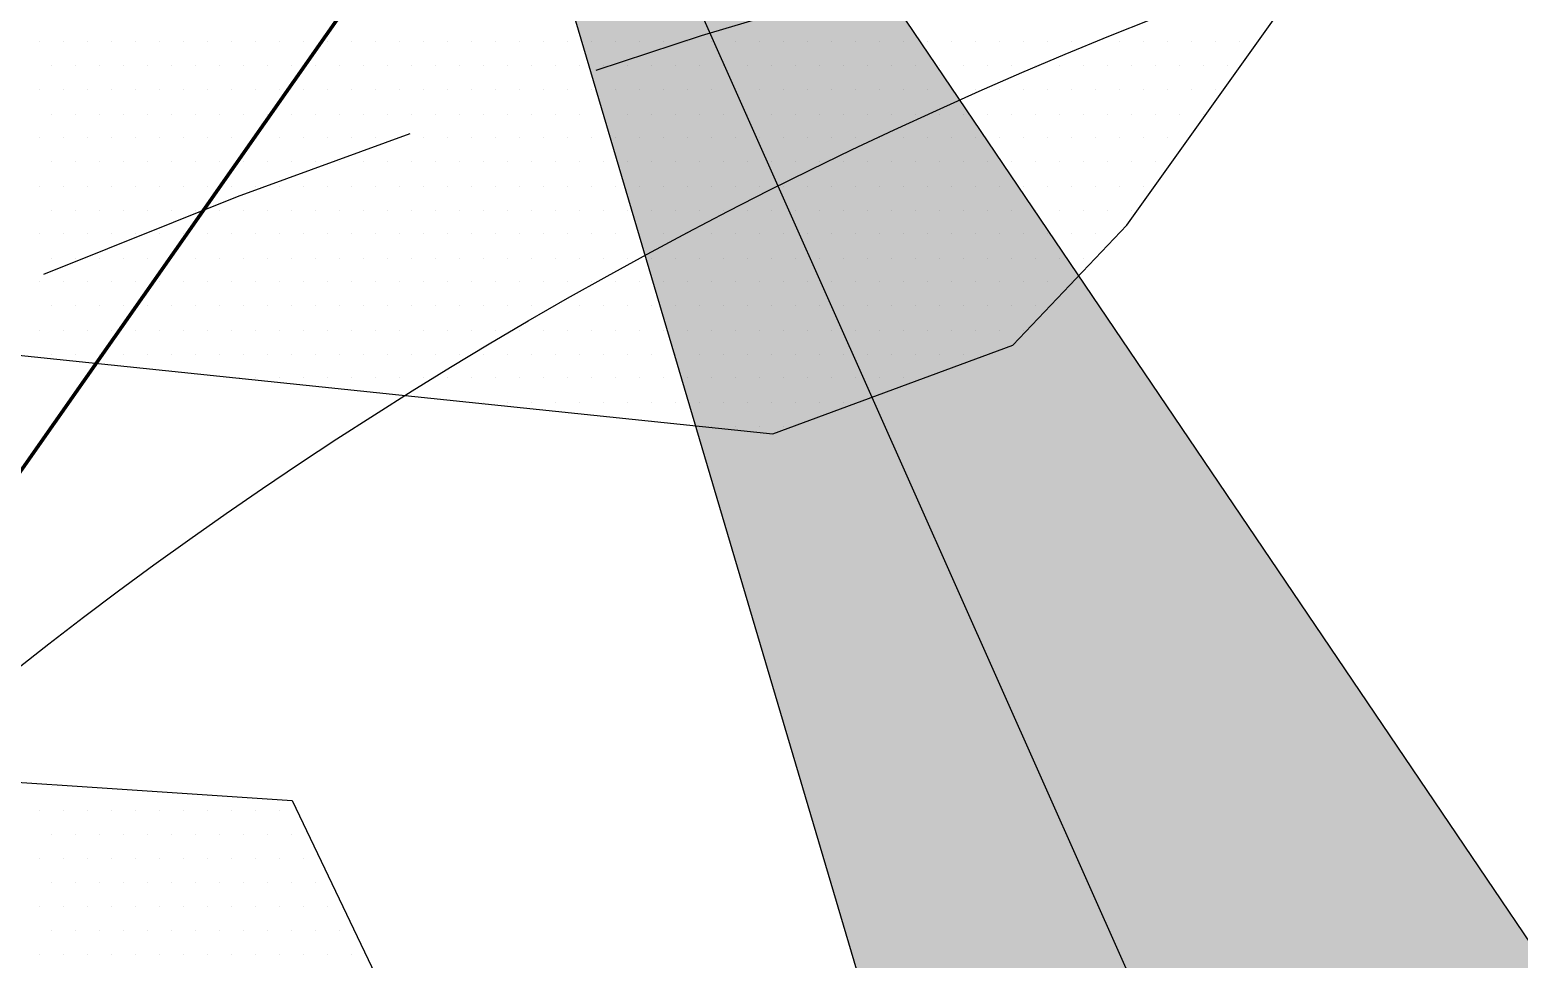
# Paper-space layout 'Layout1' of a CAD drawing. Extents: x -43 to 2298, y -18 to 768.
# Drawn here: x 1417.91 to 1423.6, y 79.3 to 82.85 of the extents above; entities that cross this region are included whole.
import ezdxf

# ---------------------------------------------------------------- set-up
doc = ezdxf.new("R2010")
doc.units = 0
doc.header["$LTSCALE"] = 2
doc.linetypes.add('CACHEX2', pattern=[0.75, 0.5, -0.25])
doc.layers.add('CARTOUCHE', color=7, linetype='Continuous')
doc.layers.add('LOGO', color=7, linetype='Continuous')

# ---------------------------------------------------------------- blocks, each defined once
blk = doc.blocks.new('A$C715108E3')
at = {"layer": 'LOGO', "color": 131}
for p, q in [((-14.7903, -2.231), (-14.7903, -2.231)), ((-14.6988, -2.231), (-14.6988, -2.231)), ((-14.6068, -2.231), (-14.6068, -2.231)), ((-14.5152, -2.231), (-14.5152, -2.231)), ((-14.4237, -2.231), (-14.4237, -2.231)), ((-14.3319, -2.231), (-14.3319, -2.231)), ((-14.24, -2.231), (-14.24, -2.231)), ((-14.148, -2.231), (-14.148, -2.231)), ((-14.0567, -2.231), (-14.0567, -2.231)), ((-13.9647, -2.231), (-13.9647, -2.231)), ((-13.8727, -2.231), (-13.8727, -2.231)), ((-13.7814, -2.231), (-13.7814, -2.231)), ((-13.6894, -2.231), (-13.6894, -2.231)), ((-13.5976, -2.231), (-13.5976, -2.231)), ((-13.5061, -2.231), (-13.5061, -2.231)), ((-13.4143, -2.231), (-13.4143, -2.231)), ((-13.3225, -2.231), (-13.3225, -2.231)), ((-13.231, -2.231), (-13.231, -2.231)), ((-13.1392, -2.231), (-13.1392, -2.231)), ((-13.0473, -2.231), (-13.0473, -2.231)), ((-12.9559, -2.231), (-12.9559, -2.231)), ((-12.864, -2.231), (-12.864, -2.231)), ((-12.7722, -2.231), (-12.7722, -2.231)), ((-12.6804, -2.231), (-12.6804, -2.231)), ((-12.5889, -2.231), (-12.5889, -2.231)), ((-12.4971, -2.231), (-12.4971, -2.231)), ((-12.4051, -2.231), (-12.4051, -2.231)), ((-12.3138, -2.231), (-12.3138, -2.231)), ((-12.2218, -2.231), (-12.2218, -2.231)), ((-12.1298, -2.231), (-12.1298, -2.231)), ((-12.0385, -2.231), (-12.0385, -2.231)), ((-11.9465, -2.231), (-11.9465, -2.231)), ((-11.8548, -2.231), (-11.8548, -2.231)), ((-11.7628, -2.231), (-11.7628, -2.231)), ((-11.6713, -2.231), (-11.6713, -2.231)), ((-11.5795, -2.231), (-11.5795, -2.231)), ((-11.4877, -2.231), (-11.4877, -2.231)), ((-11.3962, -2.231), (-11.3962, -2.231)), ((-11.3044, -2.231), (-11.3044, -2.231)), ((-11.2126, -2.231), (-11.2126, -2.231)), ((-11.1211, -2.231), (-11.1211, -2.231)), ((-11.0293, -2.231), (-11.0293, -2.231)), ((-10.9374, -2.231), (-10.9374, -2.231)), ((-10.846, -2.231), (-10.846, -2.231)), ((-10.7541, -2.231), (-10.7541, -2.231)), ((-10.6621, -2.231), (-10.6621, -2.231)), ((-10.5705, -2.231), (-10.5705, -2.231)), ((-10.479, -2.231), (-10.479, -2.231)), ((-10.3868, -2.231), (-10.3868, -2.231)), ((-10.2952, -2.231), (-10.2952, -2.231)), ((-10.2035, -2.231), (-10.2035, -2.231)), ((-14.7445, -2.3232), (-14.7445, -2.3232)), ((-14.6527, -2.3232), (-14.6527, -2.3232)), ((-14.5613, -2.3232), (-14.5613, -2.3232)), ((-14.4694, -2.3232), (-14.4694, -2.3232)), ((-14.3776, -2.3232), (-14.3776, -2.3232)), ((-14.2859, -2.3232), (-14.2859, -2.3232)), ((-14.1943, -2.3232), (-14.1943, -2.3232)), ((-14.1023, -2.3232), (-14.1023, -2.3232)), ((-14.0103, -2.3232), (-14.0103, -2.3232)), ((-13.919, -2.3232), (-13.919, -2.3232)), ((-13.827, -2.3232), (-13.827, -2.3232)), ((-13.7351, -2.3232), (-13.7351, -2.3232)), ((-13.6439, -2.3232), (-13.6439, -2.3232)), ((-13.5518, -2.3232), (-13.5518, -2.3232)), ((-13.46, -2.3232), (-13.46, -2.3232)), ((-13.3686, -2.3232), (-13.3686, -2.3232)), ((-13.2767, -2.3232), (-13.2767, -2.3232)), ((-13.1849, -2.3232), (-13.1849, -2.3232)), ((-13.0934, -2.3232), (-13.0934, -2.3232)), ((-13.0016, -2.3232), (-13.0016, -2.3232)), ((-12.9098, -2.3232), (-12.9098, -2.3232)), ((-12.8179, -2.3232), (-12.8179, -2.3232)), ((-12.7265, -2.3232), (-12.7265, -2.3232)), ((-12.6346, -2.3232), (-12.6346, -2.3232)), ((-12.5426, -2.3232), (-12.5426, -2.3232)), ((-12.4514, -2.3232), (-12.4514, -2.3232)), ((-12.3593, -2.3232), (-12.3593, -2.3232)), ((-12.2673, -2.3232), (-12.2673, -2.3232)), ((-12.176, -2.3232), (-12.176, -2.3232)), ((-12.0842, -2.3232), (-12.0842, -2.3232)), ((-11.9926, -2.3232), (-11.9926, -2.3232)), ((-11.9009, -2.3232), (-11.9009, -2.3232)), ((-11.8089, -2.3232), (-11.8089, -2.3232)), ((-11.7173, -2.3232), (-11.7173, -2.3232)), ((-11.6252, -2.3232), (-11.6252, -2.3232)), ((-11.534, -2.3232), (-11.534, -2.3232)), ((-11.442, -2.3232), (-11.442, -2.3232)), ((-11.3501, -2.3232), (-11.3501, -2.3232)), ((-11.2587, -2.3232), (-11.2587, -2.3232)), ((-11.1668, -2.3232), (-11.1668, -2.3232)), ((-11.075, -2.3232), (-11.075, -2.3232)), ((-10.9835, -2.3232), (-10.9835, -2.3232)), ((-10.8917, -2.3232), (-10.8917, -2.3232)), ((-10.7997, -2.3232), (-10.7997, -2.3232)), ((-10.7084, -2.3232), (-10.7084, -2.3232)), ((-10.6164, -2.3232), (-10.6164, -2.3232)), ((-10.5244, -2.3232), (-10.5244, -2.3232)), ((-10.4327, -2.3232), (-10.4327, -2.3232)), ((-10.3413, -2.3232), (-10.3413, -2.3232)), ((-10.2496, -2.3232), (-10.2496, -2.3232)), ((-14.7903, -2.4146), (-14.7903, -2.4146)), ((-14.6988, -2.4146), (-14.6988, -2.4146)), ((-14.6068, -2.4146), (-14.6068, -2.4146)), ((-14.5152, -2.4146), (-14.5152, -2.4146)), ((-14.4237, -2.4146), (-14.4237, -2.4146)), ((-14.3319, -2.4146), (-14.3319, -2.4146)), ((-14.24, -2.4146), (-14.24, -2.4146)), ((-14.148, -2.4146), (-14.148, -2.4146)), ((-14.0567, -2.4146), (-14.0567, -2.4146)), ((-13.9647, -2.4146), (-13.9647, -2.4146)), ((-13.8727, -2.4146), (-13.8727, -2.4146)), ((-13.7814, -2.4146), (-13.7814, -2.4146)), ((-13.6894, -2.4146), (-13.6894, -2.4146)), ((-13.5976, -2.4146), (-13.5976, -2.4146)), ((-13.5061, -2.4146), (-13.5061, -2.4146)), ((-13.4143, -2.4146), (-13.4143, -2.4146)), ((-13.3225, -2.4146), (-13.3225, -2.4146)), ((-13.231, -2.4146), (-13.231, -2.4146)), ((-13.1392, -2.4146), (-13.1392, -2.4146)), ((-13.0473, -2.4146), (-13.0473, -2.4146)), ((-12.9559, -2.4146), (-12.9559, -2.4146)), ((-12.864, -2.4146), (-12.864, -2.4146)), ((-12.7722, -2.4146), (-12.7722, -2.4146)), ((-12.6804, -2.4146), (-12.6804, -2.4146)), ((-12.5889, -2.4146), (-12.5889, -2.4146)), ((-12.4971, -2.4146), (-12.4971, -2.4146)), ((-12.4051, -2.4146), (-12.4051, -2.4146)), ((-12.3138, -2.4146), (-12.3138, -2.4146)), ((-12.2218, -2.4146), (-12.2218, -2.4146)), ((-12.1298, -2.4146), (-12.1298, -2.4146)), ((-12.0385, -2.4146), (-12.0385, -2.4146)), ((-11.9465, -2.4146), (-11.9465, -2.4146)), ((-11.8548, -2.4146), (-11.8548, -2.4146)), ((-11.7628, -2.4146), (-11.7628, -2.4146)), ((-11.6713, -2.4146), (-11.6713, -2.4146)), ((-11.5795, -2.4146), (-11.5795, -2.4146)), ((-11.4877, -2.4146), (-11.4877, -2.4146)), ((-11.3962, -2.4146), (-11.3962, -2.4146)), ((-11.3044, -2.4146), (-11.3044, -2.4146)), ((-11.2126, -2.4146), (-11.2126, -2.4146)), ((-11.1211, -2.4146), (-11.1211, -2.4146)), ((-11.0293, -2.4146), (-11.0293, -2.4146)), ((-10.9374, -2.4146), (-10.9374, -2.4146)), ((-10.846, -2.4146), (-10.846, -2.4146)), ((-10.7541, -2.4146), (-10.7541, -2.4146)), ((-10.6621, -2.4146), (-10.6621, -2.4146)), ((-10.5705, -2.4146), (-10.5705, -2.4146)), ((-10.479, -2.4146), (-10.479, -2.4146)), ((-10.3868, -2.4146), (-10.3868, -2.4146)), ((-10.2952, -2.4146), (-10.2952, -2.4146)), ((-14.7445, -2.507), (-14.7445, -2.507)), ((-14.6527, -2.507), (-14.6527, -2.507)), ((-14.5613, -2.507), (-14.5613, -2.507)), ((-14.4694, -2.507), (-14.4694, -2.507)), ((-14.3776, -2.507), (-14.3776, -2.507)), ((-14.2859, -2.507), (-14.2859, -2.507)), ((-14.1943, -2.507), (-14.1943, -2.507)), ((-14.1023, -2.507), (-14.1023, -2.507)), ((-14.0103, -2.507), (-14.0103, -2.507)), ((-13.919, -2.507), (-13.919, -2.507)), ((-13.827, -2.507), (-13.827, -2.507)), ((-13.7351, -2.507), (-13.7351, -2.507)), ((-13.6439, -2.507), (-13.6439, -2.507)), ((-13.5518, -2.507), (-13.5518, -2.507)), ((-13.46, -2.507), (-13.46, -2.507)), ((-13.3686, -2.507), (-13.3686, -2.507)), ((-13.2767, -2.507), (-13.2767, -2.507)), ((-13.1849, -2.507), (-13.1849, -2.507)), ((-13.0934, -2.507), (-13.0934, -2.507)), ((-13.0016, -2.507), (-13.0016, -2.507)), ((-12.9098, -2.507), (-12.9098, -2.507)), ((-12.8179, -2.507), (-12.8179, -2.507)), ((-12.7265, -2.507), (-12.7265, -2.507)), ((-12.6346, -2.507), (-12.6346, -2.507)), ((-12.5426, -2.507), (-12.5426, -2.507)), ((-12.4514, -2.507), (-12.4514, -2.507)), ((-12.3593, -2.507), (-12.3593, -2.507)), ((-12.2673, -2.507), (-12.2673, -2.507)), ((-12.176, -2.507), (-12.176, -2.507)), ((-12.0842, -2.507), (-12.0842, -2.507)), ((-11.9926, -2.507), (-11.9926, -2.507)), ((-11.9009, -2.507), (-11.9009, -2.507)), ((-11.8089, -2.507), (-11.8089, -2.507)), ((-11.7173, -2.507), (-11.7173, -2.507)), ((-11.6252, -2.507), (-11.6252, -2.507)), ((-11.534, -2.507), (-11.534, -2.507)), ((-11.442, -2.507), (-11.442, -2.507)), ((-11.3501, -2.507), (-11.3501, -2.507)), ((-11.2587, -2.507), (-11.2587, -2.507)), ((-11.1668, -2.507), (-11.1668, -2.507)), ((-11.075, -2.507), (-11.075, -2.507)), ((-10.9835, -2.507), (-10.9835, -2.507)), ((-10.8917, -2.507), (-10.8917, -2.507)), ((-10.7997, -2.507), (-10.7997, -2.507)), ((-10.7084, -2.507), (-10.7084, -2.507)), ((-10.6164, -2.507), (-10.6164, -2.507)), ((-10.5244, -2.507), (-10.5244, -2.507)), ((-10.4327, -2.507), (-10.4327, -2.507)), ((-10.3413, -2.507), (-10.3413, -2.507)), ((-14.7903, -2.5983), (-14.7903, -2.5983)), ((-14.6988, -2.5983), (-14.6988, -2.5983)), ((-14.6068, -2.5983), (-14.6068, -2.5983)), ((-14.5152, -2.5983), (-14.5152, -2.5983)), ((-14.4237, -2.5983), (-14.4237, -2.5983)), ((-14.3319, -2.5983), (-14.3319, -2.5983)), ((-14.24, -2.5983), (-14.24, -2.5983)), ((-14.148, -2.5983), (-14.148, -2.5983)), ((-14.0567, -2.5983), (-14.0567, -2.5983)), ((-13.9647, -2.5983), (-13.9647, -2.5983)), ((-13.8727, -2.5983), (-13.8727, -2.5983)), ((-13.7814, -2.5983), (-13.7814, -2.5983)), ((-13.6894, -2.5983), (-13.6894, -2.5983)), ((-13.5976, -2.5983), (-13.5976, -2.5983)), ((-13.5061, -2.5983), (-13.5061, -2.5983)), ((-13.4143, -2.5983), (-13.4143, -2.5983)), ((-13.3225, -2.5983), (-13.3225, -2.5983)), ((-13.231, -2.5983), (-13.231, -2.5983)), ((-13.1392, -2.5983), (-13.1392, -2.5983)), ((-13.0473, -2.5983), (-13.0473, -2.5983)), ((-12.9559, -2.5983), (-12.9559, -2.5983)), ((-12.864, -2.5983), (-12.864, -2.5983)), ((-12.7722, -2.5983), (-12.7722, -2.5983)), ((-12.6804, -2.5983), (-12.6804, -2.5983)), ((-12.5889, -2.5983), (-12.5889, -2.5983)), ((-12.4971, -2.5983), (-12.4971, -2.5983)), ((-12.4051, -2.5983), (-12.4051, -2.5983)), ((-12.3138, -2.5983), (-12.3138, -2.5983)), ((-12.2218, -2.5983), (-12.2218, -2.5983)), ((-12.1298, -2.5983), (-12.1298, -2.5983)), ((-12.0385, -2.5983), (-12.0385, -2.5983)), ((-11.9465, -2.5983), (-11.9465, -2.5983)), ((-11.8548, -2.5983), (-11.8548, -2.5983)), ((-11.7628, -2.5983), (-11.7628, -2.5983)), ((-11.6713, -2.5983), (-11.6713, -2.5983)), ((-11.5795, -2.5983), (-11.5795, -2.5983)), ((-11.4877, -2.5983), (-11.4877, -2.5983)), ((-11.3962, -2.5983), (-11.3962, -2.5983)), ((-11.3044, -2.5983), (-11.3044, -2.5983)), ((-11.2126, -2.5983), (-11.2126, -2.5983)), ((-11.1211, -2.5983), (-11.1211, -2.5983)), ((-11.0293, -2.5983), (-11.0293, -2.5983)), ((-10.9374, -2.5983), (-10.9374, -2.5983)), ((-10.846, -2.5983), (-10.846, -2.5983)), ((-10.7541, -2.5983), (-10.7541, -2.5983)), ((-10.6621, -2.5983), (-10.6621, -2.5983)), ((-10.5705, -2.5983), (-10.5705, -2.5983)), ((-10.479, -2.5983), (-10.479, -2.5983)), ((-14.7445, -2.6898), (-14.7445, -2.6898)), ((-14.6527, -2.6898), (-14.6527, -2.6898)), ((-14.5613, -2.6898), (-14.5613, -2.6898)), ((-14.4694, -2.6898), (-14.4694, -2.6898)), ((-14.3776, -2.6898), (-14.3776, -2.6898)), ((-14.2859, -2.6898), (-14.2859, -2.6898)), ((-14.1943, -2.6898), (-14.1943, -2.6898)), ((-14.1023, -2.6898), (-14.1023, -2.6898)), ((-14.0103, -2.6898), (-14.0103, -2.6898)), ((-13.919, -2.6898), (-13.919, -2.6898)), ((-13.827, -2.6898), (-13.827, -2.6898)), ((-13.7351, -2.6898), (-13.7351, -2.6898)), ((-13.6439, -2.6898), (-13.6439, -2.6898)), ((-13.5518, -2.6898), (-13.5518, -2.6898)), ((-13.46, -2.6898), (-13.46, -2.6898)), ((-13.3686, -2.6898), (-13.3686, -2.6898)), ((-13.2767, -2.6898), (-13.2767, -2.6898)), ((-13.1849, -2.6898), (-13.1849, -2.6898)), ((-13.0934, -2.6898), (-13.0934, -2.6898)), ((-13.0016, -2.6898), (-13.0016, -2.6898)), ((-12.9098, -2.6898), (-12.9098, -2.6898)), ((-12.8179, -2.6898), (-12.8179, -2.6898)), ((-12.7265, -2.6898), (-12.7265, -2.6898)), ((-12.6346, -2.6898), (-12.6346, -2.6898)), ((-12.5426, -2.6898), (-12.5426, -2.6898)), ((-12.4514, -2.6898), (-12.4514, -2.6898)), ((-12.3593, -2.6898), (-12.3593, -2.6898)), ((-12.2673, -2.6898), (-12.2673, -2.6898)), ((-12.176, -2.6898), (-12.176, -2.6898)), ((-12.0842, -2.6898), (-12.0842, -2.6898)), ((-11.9926, -2.6898), (-11.9926, -2.6898)), ((-11.9009, -2.6898), (-11.9009, -2.6898)), ((-11.8089, -2.6898), (-11.8089, -2.6898)), ((-11.7173, -2.6898), (-11.7173, -2.6898)), ((-11.6252, -2.6898), (-11.6252, -2.6898)), ((-11.534, -2.6898), (-11.534, -2.6898)), ((-11.442, -2.6898), (-11.442, -2.6898)), ((-11.3501, -2.6898), (-11.3501, -2.6898)), ((-11.2587, -2.6898), (-11.2587, -2.6898)), ((-11.1668, -2.6898), (-11.1668, -2.6898)), ((-11.075, -2.6898), (-11.075, -2.6898)), ((-10.9835, -2.6898), (-10.9835, -2.6898)), ((-10.8917, -2.6898), (-10.8917, -2.6898)), ((-10.7997, -2.6898), (-10.7997, -2.6898)), ((-10.7084, -2.6898), (-10.7084, -2.6898)), ((-10.6164, -2.6898), (-10.6164, -2.6898)), ((-10.5244, -2.6898), (-10.5244, -2.6898)), ((-14.7903, -2.782), (-14.7903, -2.782)), ((-14.6988, -2.782), (-14.6988, -2.782)), ((-14.6068, -2.782), (-14.6068, -2.782)), ((-14.5152, -2.782), (-14.5152, -2.782)), ((-14.4237, -2.782), (-14.4237, -2.782)), ((-14.3319, -2.782), (-14.3319, -2.782)), ((-14.24, -2.782), (-14.24, -2.782)), ((-14.148, -2.782), (-14.148, -2.782)), ((-14.0567, -2.782), (-14.0567, -2.782)), ((-13.9647, -2.782), (-13.9647, -2.782)), ((-13.8727, -2.782), (-13.8727, -2.782)), ((-13.7814, -2.782), (-13.7814, -2.782)), ((-13.6894, -2.782), (-13.6894, -2.782)), ((-13.5976, -2.782), (-13.5976, -2.782)), ((-13.5061, -2.782), (-13.5061, -2.782)), ((-13.4143, -2.782), (-13.4143, -2.782)), ((-13.3225, -2.782), (-13.3225, -2.782)), ((-13.231, -2.782), (-13.231, -2.782)), ((-13.1392, -2.782), (-13.1392, -2.782)), ((-13.0473, -2.782), (-13.0473, -2.782)), ((-12.9559, -2.782), (-12.9559, -2.782)), ((-12.864, -2.782), (-12.864, -2.782)), ((-12.7722, -2.782), (-12.7722, -2.782)), ((-12.6804, -2.782), (-12.6804, -2.782)), ((-12.5889, -2.782), (-12.5889, -2.782)), ((-12.4971, -2.782), (-12.4971, -2.782)), ((-12.4051, -2.782), (-12.4051, -2.782)), ((-12.3138, -2.782), (-12.3138, -2.782)), ((-12.2218, -2.782), (-12.2218, -2.782)), ((-12.1298, -2.782), (-12.1298, -2.782)), ((-12.0385, -2.782), (-12.0385, -2.782)), ((-11.9465, -2.782), (-11.9465, -2.782)), ((-11.8548, -2.782), (-11.8548, -2.782)), ((-11.7628, -2.782), (-11.7628, -2.782)), ((-11.6713, -2.782), (-11.6713, -2.782)), ((-11.5795, -2.782), (-11.5795, -2.782)), ((-11.4877, -2.782), (-11.4877, -2.782)), ((-11.3962, -2.782), (-11.3962, -2.782)), ((-11.3044, -2.782), (-11.3044, -2.782)), ((-11.2126, -2.782), (-11.2126, -2.782)), ((-11.1211, -2.782), (-11.1211, -2.782)), ((-11.0293, -2.782), (-11.0293, -2.782)), ((-10.9374, -2.782), (-10.9374, -2.782)), ((-10.846, -2.782), (-10.846, -2.782)), ((-10.7541, -2.782), (-10.7541, -2.782)), ((-10.6621, -2.782), (-10.6621, -2.782)), ((-10.5705, -2.782), (-10.5705, -2.782)), ((-14.7445, -2.8736), (-14.7445, -2.8736)), ((-14.6527, -2.8736), (-14.6527, -2.8736)), ((-14.5613, -2.8736), (-14.5613, -2.8736)), ((-14.4694, -2.8736), (-14.4694, -2.8736)), ((-14.3776, -2.8736), (-14.3776, -2.8736)), ((-14.2859, -2.8736), (-14.2859, -2.8736)), ((-14.1943, -2.8736), (-14.1943, -2.8736)), ((-14.1023, -2.8736), (-14.1023, -2.8736)), ((-14.0103, -2.8736), (-14.0103, -2.8736)), ((-13.919, -2.8736), (-13.919, -2.8736)), ((-13.827, -2.8736), (-13.827, -2.8736)), ((-13.7351, -2.8736), (-13.7351, -2.8736)), ((-13.6439, -2.8736), (-13.6439, -2.8736)), ((-13.5518, -2.8736), (-13.5518, -2.8736)), ((-13.46, -2.8736), (-13.46, -2.8736)), ((-13.3686, -2.8736), (-13.3686, -2.8736)), ((-13.2767, -2.8736), (-13.2767, -2.8736)), ((-13.1849, -2.8736), (-13.1849, -2.8736)), ((-13.0934, -2.8736), (-13.0934, -2.8736)), ((-13.0016, -2.8736), (-13.0016, -2.8736)), ((-12.9098, -2.8736), (-12.9098, -2.8736)), ((-12.8179, -2.8736), (-12.8179, -2.8736)), ((-12.7265, -2.8736), (-12.7265, -2.8736)), ((-12.6346, -2.8736), (-12.6346, -2.8736)), ((-12.5426, -2.8736), (-12.5426, -2.8736)), ((-12.4514, -2.8736), (-12.4514, -2.8736)), ((-12.3593, -2.8736), (-12.3593, -2.8736)), ((-12.2673, -2.8736), (-12.2673, -2.8736)), ((-12.176, -2.8736), (-12.176, -2.8736)), ((-12.0842, -2.8736), (-12.0842, -2.8736)), ((-11.9926, -2.8736), (-11.9926, -2.8736)), ((-11.9009, -2.8736), (-11.9009, -2.8736)), ((-11.8089, -2.8736), (-11.8089, -2.8736)), ((-11.7173, -2.8736), (-11.7173, -2.8736)), ((-11.6252, -2.8736), (-11.6252, -2.8736)), ((-11.534, -2.8736), (-11.534, -2.8736)), ((-11.442, -2.8736), (-11.442, -2.8736)), ((-11.3501, -2.8736), (-11.3501, -2.8736)), ((-11.2587, -2.8736), (-11.2587, -2.8736)), ((-11.1668, -2.8736), (-11.1668, -2.8736)), ((-11.075, -2.8736), (-11.075, -2.8736)), ((-10.9835, -2.8736), (-10.9835, -2.8736)), ((-10.8917, -2.8736), (-10.8917, -2.8736)), ((-10.7997, -2.8736), (-10.7997, -2.8736)), ((-10.7084, -2.8736), (-10.7084, -2.8736)), ((-10.6164, -2.8736), (-10.6164, -2.8736)), ((-14.7903, -2.9649), (-14.7903, -2.9649)), ((-14.6988, -2.9649), (-14.6988, -2.9649)), ((-14.6068, -2.9649), (-14.6068, -2.9649)), ((-14.5152, -2.9649), (-14.5152, -2.9649)), ((-14.4237, -2.9649), (-14.4237, -2.9649)), ((-14.3319, -2.9649), (-14.3319, -2.9649)), ((-14.24, -2.9649), (-14.24, -2.9649)), ((-14.148, -2.9649), (-14.148, -2.9649)), ((-14.0567, -2.9649), (-14.0567, -2.9649)), ((-13.9647, -2.9649), (-13.9647, -2.9649)), ((-13.8727, -2.9649), (-13.8727, -2.9649)), ((-13.7814, -2.9649), (-13.7814, -2.9649)), ((-13.6894, -2.9649), (-13.6894, -2.9649)), ((-13.5976, -2.9649), (-13.5976, -2.9649)), ((-13.5061, -2.9649), (-13.5061, -2.9649)), ((-13.4143, -2.9649), (-13.4143, -2.9649)), ((-13.3225, -2.9649), (-13.3225, -2.9649)), ((-13.231, -2.9649), (-13.231, -2.9649)), ((-13.1392, -2.9649), (-13.1392, -2.9649)), ((-13.0473, -2.9649), (-13.0473, -2.9649)), ((-12.9559, -2.9649), (-12.9559, -2.9649)), ((-12.864, -2.9649), (-12.864, -2.9649)), ((-12.7722, -2.9649), (-12.7722, -2.9649)), ((-12.6804, -2.9649), (-12.6804, -2.9649)), ((-12.5889, -2.9649), (-12.5889, -2.9649)), ((-12.4971, -2.9649), (-12.4971, -2.9649)), ((-12.4051, -2.9649), (-12.4051, -2.9649)), ((-12.3138, -2.9649), (-12.3138, -2.9649)), ((-12.2218, -2.9649), (-12.2218, -2.9649)), ((-12.1298, -2.9649), (-12.1298, -2.9649)), ((-12.0385, -2.9649), (-12.0385, -2.9649)), ((-11.9465, -2.9649), (-11.9465, -2.9649)), ((-11.8548, -2.9649), (-11.8548, -2.9649)), ((-11.7628, -2.9649), (-11.7628, -2.9649)), ((-11.6713, -2.9649), (-11.6713, -2.9649)), ((-11.5795, -2.9649), (-11.5795, -2.9649)), ((-11.4877, -2.9649), (-11.4877, -2.9649)), ((-11.3962, -2.9649), (-11.3962, -2.9649)), ((-11.3044, -2.9649), (-11.3044, -2.9649)), ((-11.2126, -2.9649), (-11.2126, -2.9649)), ((-11.1211, -2.9649), (-11.1211, -2.9649)), ((-11.0293, -2.9649), (-11.0293, -2.9649)), ((-10.9374, -2.9649), (-10.9374, -2.9649)), ((-10.846, -2.9649), (-10.846, -2.9649)), ((-10.7541, -2.9649), (-10.7541, -2.9649)), ((-14.7445, -3.0573), (-14.7445, -3.0573)), ((-14.6527, -3.0573), (-14.6527, -3.0573)), ((-14.5613, -3.0573), (-14.5613, -3.0573)), ((-14.4694, -3.0573), (-14.4694, -3.0573)), ((-14.3776, -3.0573), (-14.3776, -3.0573)), ((-14.2859, -3.0573), (-14.2859, -3.0573)), ((-14.1943, -3.0573), (-14.1943, -3.0573)), ((-14.1023, -3.0573), (-14.1023, -3.0573)), ((-14.0103, -3.0573), (-14.0103, -3.0573)), ((-13.919, -3.0573), (-13.919, -3.0573)), ((-13.827, -3.0573), (-13.827, -3.0573)), ((-13.7351, -3.0573), (-13.7351, -3.0573)), ((-13.6439, -3.0573), (-13.6439, -3.0573)), ((-13.5518, -3.0573), (-13.5518, -3.0573)), ((-13.46, -3.0573), (-13.46, -3.0573)), ((-13.3686, -3.0573), (-13.3686, -3.0573)), ((-13.2767, -3.0573), (-13.2767, -3.0573)), ((-13.1849, -3.0573), (-13.1849, -3.0573)), ((-13.0934, -3.0573), (-13.0934, -3.0573)), ((-13.0016, -3.0573), (-13.0016, -3.0573)), ((-12.9098, -3.0573), (-12.9098, -3.0573)), ((-12.8179, -3.0573), (-12.8179, -3.0573)), ((-12.7265, -3.0573), (-12.7265, -3.0573)), ((-12.6346, -3.0573), (-12.6346, -3.0573)), ((-12.5426, -3.0573), (-12.5426, -3.0573)), ((-12.4514, -3.0573), (-12.4514, -3.0573)), ((-12.3593, -3.0573), (-12.3593, -3.0573)), ((-12.2673, -3.0573), (-12.2673, -3.0573)), ((-12.176, -3.0573), (-12.176, -3.0573)), ((-12.0842, -3.0573), (-12.0842, -3.0573)), ((-11.9926, -3.0573), (-11.9926, -3.0573)), ((-11.9009, -3.0573), (-11.9009, -3.0573)), ((-11.8089, -3.0573), (-11.8089, -3.0573)), ((-11.7173, -3.0573), (-11.7173, -3.0573)), ((-11.6252, -3.0573), (-11.6252, -3.0573)), ((-11.534, -3.0573), (-11.534, -3.0573)), ((-11.442, -3.0573), (-11.442, -3.0573)), ((-11.3501, -3.0573), (-11.3501, -3.0573)), ((-11.2587, -3.0573), (-11.2587, -3.0573)), ((-11.1668, -3.0573), (-11.1668, -3.0573)), ((-11.075, -3.0573), (-11.075, -3.0573)), ((-10.9835, -3.0573), (-10.9835, -3.0573)), ((-10.8917, -3.0573), (-10.8917, -3.0573)), ((-10.7997, -3.0573), (-10.7997, -3.0573)), ((-14.7903, -3.1485), (-14.7903, -3.1485)), ((-14.6988, -3.1485), (-14.6988, -3.1485)), ((-14.6068, -3.1485), (-14.6068, -3.1485)), ((-14.5152, -3.1485), (-14.5152, -3.1485)), ((-14.4237, -3.1485), (-14.4237, -3.1485)), ((-14.3319, -3.1485), (-14.3319, -3.1485)), ((-14.24, -3.1485), (-14.24, -3.1485)), ((-14.148, -3.1485), (-14.148, -3.1485)), ((-14.0567, -3.1485), (-14.0567, -3.1485)), ((-13.9647, -3.1485), (-13.9647, -3.1485)), ((-13.8727, -3.1485), (-13.8727, -3.1485)), ((-13.7814, -3.1485), (-13.7814, -3.1485)), ((-13.6894, -3.1485), (-13.6894, -3.1485)), ((-13.5976, -3.1485), (-13.5976, -3.1485)), ((-13.5061, -3.1485), (-13.5061, -3.1485)), ((-13.4143, -3.1485), (-13.4143, -3.1485)), ((-13.3225, -3.1485), (-13.3225, -3.1485)), ((-13.231, -3.1485), (-13.231, -3.1485)), ((-13.1392, -3.1485), (-13.1392, -3.1485)), ((-13.0473, -3.1485), (-13.0473, -3.1485)), ((-12.9559, -3.1485), (-12.9559, -3.1485)), ((-12.864, -3.1485), (-12.864, -3.1485)), ((-12.7722, -3.1485), (-12.7722, -3.1485)), ((-12.6804, -3.1485), (-12.6804, -3.1485)), ((-12.5889, -3.1485), (-12.5889, -3.1485)), ((-12.4971, -3.1485), (-12.4971, -3.1485)), ((-12.4051, -3.1485), (-12.4051, -3.1485)), ((-12.3138, -3.1485), (-12.3138, -3.1485)), ((-12.2218, -3.1485), (-12.2218, -3.1485)), ((-12.1298, -3.1485), (-12.1298, -3.1485)), ((-12.0385, -3.1485), (-12.0385, -3.1485)), ((-11.9465, -3.1485), (-11.9465, -3.1485)), ((-11.8548, -3.1485), (-11.8548, -3.1485)), ((-11.7628, -3.1485), (-11.7628, -3.1485)), ((-11.6713, -3.1485), (-11.6713, -3.1485)), ((-11.5795, -3.1485), (-11.5795, -3.1485)), ((-11.4877, -3.1485), (-11.4877, -3.1485)), ((-11.3962, -3.1485), (-11.3962, -3.1485)), ((-11.3044, -3.1485), (-11.3044, -3.1485)), ((-11.2126, -3.1485), (-11.2126, -3.1485)), ((-11.1211, -3.1485), (-11.1211, -3.1485)), ((-11.0293, -3.1485), (-11.0293, -3.1485)), ((-10.9374, -3.1485), (-10.9374, -3.1485)), ((-10.846, -3.1485), (-10.846, -3.1485)), ((-14.7445, -3.24), (-14.7445, -3.24)), ((-14.6527, -3.24), (-14.6527, -3.24)), ((-14.5613, -3.24), (-14.5613, -3.24)), ((-14.4694, -3.24), (-14.4694, -3.24)), ((-14.3776, -3.24), (-14.3776, -3.24)), ((-14.2859, -3.24), (-14.2859, -3.24)), ((-14.1943, -3.24), (-14.1943, -3.24)), ((-14.1023, -3.24), (-14.1023, -3.24)), ((-14.0103, -3.24), (-14.0103, -3.24)), ((-13.919, -3.24), (-13.919, -3.24)), ((-13.827, -3.24), (-13.827, -3.24)), ((-13.7351, -3.24), (-13.7351, -3.24)), ((-13.6439, -3.24), (-13.6439, -3.24)), ((-13.5518, -3.24), (-13.5518, -3.24)), ((-13.46, -3.24), (-13.46, -3.24)), ((-13.3686, -3.24), (-13.3686, -3.24)), ((-13.2767, -3.24), (-13.2767, -3.24)), ((-13.1849, -3.24), (-13.1849, -3.24)), ((-13.0934, -3.24), (-13.0934, -3.24)), ((-13.0016, -3.24), (-13.0016, -3.24)), ((-12.9098, -3.24), (-12.9098, -3.24)), ((-12.8179, -3.24), (-12.8179, -3.24)), ((-12.7265, -3.24), (-12.7265, -3.24)), ((-12.6346, -3.24), (-12.6346, -3.24)), ((-12.5426, -3.24), (-12.5426, -3.24)), ((-12.4514, -3.24), (-12.4514, -3.24)), ((-12.3593, -3.24), (-12.3593, -3.24)), ((-12.2673, -3.24), (-12.2673, -3.24)), ((-12.176, -3.24), (-12.176, -3.24)), ((-12.0842, -3.24), (-12.0842, -3.24)), ((-11.9926, -3.24), (-11.9926, -3.24)), ((-11.9009, -3.24), (-11.9009, -3.24)), ((-11.8089, -3.24), (-11.8089, -3.24)), ((-11.7173, -3.24), (-11.7173, -3.24)), ((-11.6252, -3.24), (-11.6252, -3.24)), ((-11.534, -3.24), (-11.534, -3.24)), ((-11.442, -3.24), (-11.442, -3.24)), ((-11.3501, -3.24), (-11.3501, -3.24)), ((-11.2587, -3.24), (-11.2587, -3.24)), ((-11.1668, -3.24), (-11.1668, -3.24)), ((-11.075, -3.24), (-11.075, -3.24)), ((-10.9835, -3.24), (-10.9835, -3.24)), ((-14.7903, -3.3324), (-14.7903, -3.3324)), ((-14.6988, -3.3324), (-14.6988, -3.3324)), ((-14.6068, -3.3324), (-14.6068, -3.3324)), ((-14.5152, -3.3324), (-14.5152, -3.3324)), ((-14.4237, -3.3324), (-14.4237, -3.3324)), ((-14.3319, -3.3324), (-14.3319, -3.3324)), ((-14.24, -3.3324), (-14.24, -3.3324)), ((-14.148, -3.3324), (-14.148, -3.3324)), ((-14.0567, -3.3324), (-14.0567, -3.3324)), ((-13.9647, -3.3324), (-13.9647, -3.3324)), ((-13.8727, -3.3324), (-13.8727, -3.3324)), ((-13.7814, -3.3324), (-13.7814, -3.3324)), ((-13.6894, -3.3324), (-13.6894, -3.3324)), ((-13.5976, -3.3324), (-13.5976, -3.3324)), ((-13.5061, -3.3324), (-13.5061, -3.3324)), ((-13.4143, -3.3324), (-13.4143, -3.3324)), ((-13.3225, -3.3324), (-13.3225, -3.3324)), ((-13.231, -3.3324), (-13.231, -3.3324)), ((-13.1392, -3.3324), (-13.1392, -3.3324)), ((-13.0473, -3.3324), (-13.0473, -3.3324)), ((-12.9559, -3.3324), (-12.9559, -3.3324)), ((-12.864, -3.3324), (-12.864, -3.3324)), ((-12.7722, -3.3324), (-12.7722, -3.3324)), ((-12.6804, -3.3324), (-12.6804, -3.3324)), ((-12.5889, -3.3324), (-12.5889, -3.3324)), ((-12.4971, -3.3324), (-12.4971, -3.3324)), ((-12.4051, -3.3324), (-12.4051, -3.3324)), ((-12.3138, -3.3324), (-12.3138, -3.3324)), ((-12.2218, -3.3324), (-12.2218, -3.3324)), ((-12.1298, -3.3324), (-12.1298, -3.3324)), ((-12.0385, -3.3324), (-12.0385, -3.3324)), ((-11.9465, -3.3324), (-11.9465, -3.3324)), ((-11.8548, -3.3324), (-11.8548, -3.3324)), ((-11.7628, -3.3324), (-11.7628, -3.3324)), ((-11.6713, -3.3324), (-11.6713, -3.3324)), ((-11.5795, -3.3324), (-11.5795, -3.3324)), ((-11.4877, -3.3324), (-11.4877, -3.3324)), ((-11.3962, -3.3324), (-11.3962, -3.3324)), ((-11.3044, -3.3324), (-11.3044, -3.3324)), ((-11.2126, -3.3324), (-11.2126, -3.3324)), ((-11.1211, -3.3324), (-11.1211, -3.3324)), ((-11.0293, -3.3324), (-11.0293, -3.3324)), ((-14.7445, -3.4237), (-14.7445, -3.4237)), ((-14.6527, -3.4237), (-14.6527, -3.4237)), ((-14.5613, -3.4237), (-14.5613, -3.4237)), ((-14.4694, -3.4237), (-14.4694, -3.4237)), ((-14.3776, -3.4237), (-14.3776, -3.4237)), ((-14.2859, -3.4237), (-14.2859, -3.4237)), ((-14.1943, -3.4237), (-14.1943, -3.4237)), ((-14.1023, -3.4237), (-14.1023, -3.4237)), ((-14.0103, -3.4237), (-14.0103, -3.4237)), ((-13.919, -3.4237), (-13.919, -3.4237)), ((-13.827, -3.4237), (-13.827, -3.4237)), ((-13.7351, -3.4237), (-13.7351, -3.4237)), ((-13.6439, -3.4237), (-13.6439, -3.4237)), ((-13.5518, -3.4237), (-13.5518, -3.4237)), ((-13.46, -3.4237), (-13.46, -3.4237)), ((-13.3686, -3.4237), (-13.3686, -3.4237)), ((-13.2767, -3.4237), (-13.2767, -3.4237)), ((-13.1849, -3.4237), (-13.1849, -3.4237)), ((-13.0934, -3.4237), (-13.0934, -3.4237)), ((-13.0016, -3.4237), (-13.0016, -3.4237)), ((-12.9098, -3.4237), (-12.9098, -3.4237)), ((-12.8179, -3.4237), (-12.8179, -3.4237)), ((-12.7265, -3.4237), (-12.7265, -3.4237)), ((-12.6346, -3.4237), (-12.6346, -3.4237)), ((-12.5426, -3.4237), (-12.5426, -3.4237)), ((-12.4514, -3.4237), (-12.4514, -3.4237)), ((-12.3593, -3.4237), (-12.3593, -3.4237)), ((-12.2673, -3.4237), (-12.2673, -3.4237)), ((-12.176, -3.4237), (-12.176, -3.4237)), ((-12.0842, -3.4237), (-12.0842, -3.4237)), ((-11.9926, -3.4237), (-11.9926, -3.4237)), ((-11.9009, -3.4237), (-11.9009, -3.4237)), ((-11.8089, -3.4237), (-11.8089, -3.4237)), ((-11.7173, -3.4237), (-11.7173, -3.4237)), ((-11.6252, -3.4237), (-11.6252, -3.4237)), ((-11.534, -3.4237), (-11.534, -3.4237)), ((-11.442, -3.4237), (-11.442, -3.4237)), ((-11.3501, -3.4237), (-11.3501, -3.4237)), ((-11.2587, -3.4237), (-11.2587, -3.4237)), ((-11.1668, -3.4237), (-11.1668, -3.4237)), ((-14.0245, -3.5151), (-14.0245, -3.5151)), ((-13.9647, -3.5151), (-13.9647, -3.5151)), ((-13.8727, -3.5151), (-13.8727, -3.5151)), ((-13.7814, -3.5151), (-13.7814, -3.5151)), ((-13.6894, -3.5151), (-13.6894, -3.5151)), ((-13.5976, -3.5151), (-13.5976, -3.5151)), ((-13.5061, -3.5151), (-13.5061, -3.5151)), ((-13.4143, -3.5151), (-13.4143, -3.5151)), ((-13.3225, -3.5151), (-13.3225, -3.5151)), ((-13.231, -3.5151), (-13.231, -3.5151)), ((-13.1392, -3.5151), (-13.1392, -3.5151)), ((-13.0473, -3.5151), (-13.0473, -3.5151)), ((-12.9559, -3.5151), (-12.9559, -3.5151)), ((-12.864, -3.5151), (-12.864, -3.5151)), ((-12.7722, -3.5151), (-12.7722, -3.5151)), ((-12.6804, -3.5151), (-12.6804, -3.5151)), ((-12.5889, -3.5151), (-12.5889, -3.5151)), ((-12.4971, -3.5151), (-12.4971, -3.5151)), ((-12.4051, -3.5151), (-12.4051, -3.5151)), ((-12.3138, -3.5151), (-12.3138, -3.5151)), ((-12.2218, -3.5151), (-12.2218, -3.5151)), ((-12.1298, -3.5151), (-12.1298, -3.5151)), ((-12.0385, -3.5151), (-12.0385, -3.5151)), ((-11.9465, -3.5151), (-11.9465, -3.5151)), ((-11.8548, -3.5151), (-11.8548, -3.5151)), ((-11.7628, -3.5151), (-11.7628, -3.5151)), ((-11.6713, -3.5151), (-11.6713, -3.5151)), ((-11.5795, -3.5151), (-11.5795, -3.5151)), ((-11.4877, -3.5151), (-11.4877, -3.5151)), ((-13.1448, -3.6077), (-13.1448, -3.6077)), ((-13.0934, -3.6077), (-13.0934, -3.6077)), ((-13.0016, -3.6077), (-13.0016, -3.6077)), ((-12.9098, -3.6077), (-12.9098, -3.6077)), ((-12.8179, -3.6077), (-12.8179, -3.6077)), ((-12.7265, -3.6077), (-12.7265, -3.6077)), ((-12.6346, -3.6077), (-12.6346, -3.6077)), ((-12.5426, -3.6077), (-12.5426, -3.6077)), ((-12.4514, -3.6077), (-12.4514, -3.6077)), ((-12.3593, -3.6077), (-12.3593, -3.6077)), ((-12.2673, -3.6077), (-12.2673, -3.6077)), ((-12.176, -3.6077), (-12.176, -3.6077)), ((-12.0842, -3.6077), (-12.0842, -3.6077)), ((-11.9926, -3.6077), (-11.9926, -3.6077)), ((-11.9009, -3.6077), (-11.9009, -3.6077)), ((-11.8089, -3.6077), (-11.8089, -3.6077)), ((-11.7173, -3.6077), (-11.7173, -3.6077)), ((-12.2647, -3.699), (-12.2647, -3.699)), ((-12.2218, -3.699), (-12.2218, -3.699)), ((-12.1298, -3.699), (-12.1298, -3.699)), ((-12.0385, -3.699), (-12.0385, -3.699)), ((-11.9465, -3.699), (-11.9465, -3.699)), ((-14.7445, -5.0748), (-14.7445, -5.0748)), ((-14.6527, -5.0748), (-14.6527, -5.0748)), ((-14.7903, -5.1674), (-14.7903, -5.1674)), ((-14.6988, -5.1674), (-14.6988, -5.1674)), ((-14.6068, -5.1674), (-14.6068, -5.1674)), ((-14.5152, -5.1674), (-14.5152, -5.1674)), ((-14.4237, -5.1674), (-14.4237, -5.1674)), ((-14.3319, -5.1674), (-14.3319, -5.1674)), ((-14.24, -5.1674), (-14.24, -5.1674)), ((-14.148, -5.1674), (-14.148, -5.1674)), ((-14.0567, -5.1674), (-14.0567, -5.1674)), ((-13.9647, -5.1674), (-13.9647, -5.1674)), ((-13.8727, -5.1674), (-13.8727, -5.1674)), ((-14.7445, -5.2586), (-14.7445, -5.2586)), ((-14.6527, -5.2586), (-14.6527, -5.2586)), ((-14.5613, -5.2586), (-14.5613, -5.2586)), ((-14.4694, -5.2586), (-14.4694, -5.2586)), ((-14.3776, -5.2586), (-14.3776, -5.2586)), ((-14.2859, -5.2586), (-14.2859, -5.2586)), ((-14.1943, -5.2586), (-14.1943, -5.2586)), ((-14.1023, -5.2586), (-14.1023, -5.2586)), ((-14.0103, -5.2586), (-14.0103, -5.2586)), ((-13.919, -5.2586), (-13.919, -5.2586)), ((-13.827, -5.2586), (-13.827, -5.2586)), ((-14.7903, -5.3499), (-14.7903, -5.3499)), ((-14.6988, -5.3499), (-14.6988, -5.3499)), ((-14.6068, -5.3499), (-14.6068, -5.3499)), ((-14.5152, -5.3499), (-14.5152, -5.3499)), ((-14.4237, -5.3499), (-14.4237, -5.3499)), ((-14.3319, -5.3499), (-14.3319, -5.3499)), ((-14.24, -5.3499), (-14.24, -5.3499)), ((-14.148, -5.3499), (-14.148, -5.3499)), ((-14.0567, -5.3499), (-14.0567, -5.3499)), ((-13.9647, -5.3499), (-13.9647, -5.3499)), ((-13.8727, -5.3499), (-13.8727, -5.3499)), ((-13.7814, -5.3499), (-13.7814, -5.3499)), ((-14.7445, -5.4423), (-14.7445, -5.4423)), ((-14.6527, -5.4423), (-14.6527, -5.4423)), ((-14.5613, -5.4423), (-14.5613, -5.4423)), ((-14.4694, -5.4423), (-14.4694, -5.4423)), ((-14.3776, -5.4423), (-14.3776, -5.4423)), ((-14.2859, -5.4423), (-14.2859, -5.4423)), ((-14.1943, -5.4423), (-14.1943, -5.4423)), ((-14.1023, -5.4423), (-14.1023, -5.4423)), ((-14.0103, -5.4423), (-14.0103, -5.4423)), ((-13.919, -5.4423), (-13.919, -5.4423)), ((-13.827, -5.4423), (-13.827, -5.4423)), ((-13.7351, -5.4423), (-13.7351, -5.4423)), ((-14.7903, -5.5336), (-14.7903, -5.5336)), ((-14.6988, -5.5336), (-14.6988, -5.5336)), ((-14.6068, -5.5336), (-14.6068, -5.5336)), ((-14.5152, -5.5336), (-14.5152, -5.5336)), ((-14.4237, -5.5336), (-14.4237, -5.5336)), ((-14.3319, -5.5336), (-14.3319, -5.5336)), ((-14.24, -5.5336), (-14.24, -5.5336)), ((-14.148, -5.5336), (-14.148, -5.5336)), ((-14.0567, -5.5336), (-14.0567, -5.5336)), ((-13.9647, -5.5336), (-13.9647, -5.5336)), ((-13.8727, -5.5336), (-13.8727, -5.5336)), ((-13.7814, -5.5336), (-13.7814, -5.5336)), ((-13.6894, -5.5336), (-13.6894, -5.5336)), ((-14.7445, -5.625), (-14.7445, -5.625)), ((-14.6527, -5.625), (-14.6527, -5.625)), ((-14.5613, -5.625), (-14.5613, -5.625)), ((-14.4694, -5.625), (-14.4694, -5.625)), ((-14.3776, -5.625), (-14.3776, -5.625)), ((-14.2859, -5.625), (-14.2859, -5.625)), ((-14.1943, -5.625), (-14.1943, -5.625)), ((-14.1023, -5.625), (-14.1023, -5.625)), ((-14.0103, -5.625), (-14.0103, -5.625)), ((-13.919, -5.625), (-13.919, -5.625)), ((-13.827, -5.625), (-13.827, -5.625)), ((-13.7351, -5.625), (-13.7351, -5.625)), ((-13.6439, -5.625), (-13.6439, -5.625)), ((-14.7903, -5.7176), (-14.7903, -5.7176)), ((-14.6988, -5.7176), (-14.6988, -5.7176)), ((-14.6068, -5.7176), (-14.6068, -5.7176)), ((-14.5152, -5.7176), (-14.5152, -5.7176)), ((-14.4237, -5.7176), (-14.4237, -5.7176)), ((-14.3319, -5.7176), (-14.3319, -5.7176)), ((-14.24, -5.7176), (-14.24, -5.7176)), ((-14.148, -5.7176), (-14.148, -5.7176)), ((-14.0567, -5.7176), (-14.0567, -5.7176)), ((-13.9647, -5.7176), (-13.9647, -5.7176)), ((-13.8727, -5.7176), (-13.8727, -5.7176)), ((-13.7814, -5.7176), (-13.7814, -5.7176)), ((-13.6894, -5.7176), (-13.6894, -5.7176)), ((-13.5976, -5.7176), (-13.5976, -5.7176))]:
    blk.add_line(p, q, dxfattribs=at)
for points in [[(-17.4242, -1.4573), (-18.4152, -2.5691), (-18.6566, -2.9311), (-18.705, -3.0278), (-11.9873, -3.7284), (-11.0696, -3.3901), (-10.6346, -2.9311), (-6.8859, 2.3168), (-8.5773, 2.3168), (-9.0123, 2.2688), (-11.5252, -1.2823), (-12.7091, 1.3505), (-13.4102, 1.1331), (-14.1349, 0.795), (-14.1589, 0.6743), (-12.951, -2.0066)], [(-16.6996, -6.3604), (-14.9839, -6.4571), (-15.6602, -5.0073), (-13.824, -5.1291), (-13.0505, -6.7465), (-11.2141, -6.8921), (-10.6584, -8.5824), (-12.3018, -8.4857), (-11.915, -9.4512), (-14.1137, -8.8238), (-14.2348, -8.2439), (-15.9745, -8.1234)]]:
    blk.add_lwpolyline(points, close=True, dxfattribs=at)
blk = doc.blocks.new('A$C581E6685')
at = {"layer": 'LOGO'}
for color, points in [(142, [(-45.3965, 37.4846), (-39.5666, 28.8703), (-39.344, 28.5414), (-39.8519, 24.2064), (-36.9477, 25.4853), (-26.3566, 30.2032), (-36.1863, 24.0789), (-38.2746, 22.2236), (-38.1337, 21.2132), (-33.6363, 11.1845), (-39.5393, 21.4709), (-40.6525, 23.2405), (-42.0615, 23.3525), (-53.1072, 18.3767), (-43.3972, 24.4856), (-40.4756, 26.2259), (-40.684, 26.8894)]), (140, [(-45.3965, 37.4846), (-41.9745, 25.9278), (-41.7809, 23.8865), (-42.0615, 23.3525), (-44.9268, 21.9767), (-53.1072, 18.3767), (-40.8028, 21.6905), (-39.5666, 22.0268), (-38.2746, 22.2236), (-38.1337, 21.2132), (-33.6363, 11.1845), (-36.0802, 21.4612), (-37.3405, 24.3346), (-37.4251, 24.9804), (-36.9477, 25.4853), (-26.3566, 30.2032), (-37.8747, 26.8339), (-39.7286, 26.4119), (-40.3751, 26.6371), (-40.684, 26.8894)])]:
    blk.add_hatch(color=color, dxfattribs=at).paths.add_polyline_path(points)
at = {"layer": 'LOGO', "color": 142}
blk.add_lwpolyline([(-45.3965, 37.4846), (-39.3434, 28.5414), (-39.8519, 24.2064), (-36.9477, 25.4853), (-26.3566, 30.2032), (-36.1857, 24.0789), (-38.2739, 22.2236), (-38.1337, 21.2132), (-33.6358, 11.1845), (-39.5393, 21.4709), (-40.6518, 23.2405), (-42.0615, 23.3525), (-53.1072, 18.3767), (-43.3964, 24.4856), (-40.4756, 26.2259), (-40.6836, 26.8894)], close=True, dxfattribs=at)
at = {"layer": 'LOGO', "color": 140}
blk.add_lwpolyline([(-45.3965, 37.4846), (-41.9745, 25.9278), (-41.7804, 23.8865), (-42.0615, 23.3525), (-44.9268, 21.9767), (-53.1072, 18.3767), (-40.8028, 21.6905), (-39.5666, 22.0268), (-38.2739, 22.2236), (-38.1337, 21.2132), (-33.6358, 11.1845), (-36.0802, 21.4612), (-37.3405, 24.3346), (-37.4251, 24.9804), (-36.9477, 25.4853), (-26.3566, 30.2032), (-37.8741, 26.8339), (-39.7286, 26.4119), (-40.3748, 26.6371), (-40.6836, 26.8894)], close=True, dxfattribs=at)
at = {"layer": 'LOGO', "color": 32, "linetype": 'CACHEX2', "ltscale": 1.5}
blk.add_ellipse((-38.0538, 23.8138), major_axis=(-19.0311, -3.534), ratio=0.590567, dxfattribs=at)
at = {"layer": 'LOGO', "color": 32}
blk.add_ellipse((-37.6144, 23.8499), major_axis=(-13.5768, -4.2839), ratio=0.791971, dxfattribs=at)
at = {"layer": 'CARTOUCHE'}
blk.add_blockref('A$C715108E3', (-31.6739, 36.3189), dxfattribs=at)

psp = doc.layouts.get("Layout1")

# ---------------------------------------------------------------- linework, layer by layer
at = {"layer": 'CARTOUCHE', "color": 1, "lineweight": 211, "flags": 128}
psp.add_lwpolyline([(1351.3315, -13.7776), (1591.9749, 329.559)], dxfattribs=at)

# ---------------------------------------------------------------- block references
at = {"layer": 'LOGO'}
psp.add_blockref('A$C581E6685', (1464.4133, 48.7195), dxfattribs=at)

doc.saveas('drawing.dxf')
